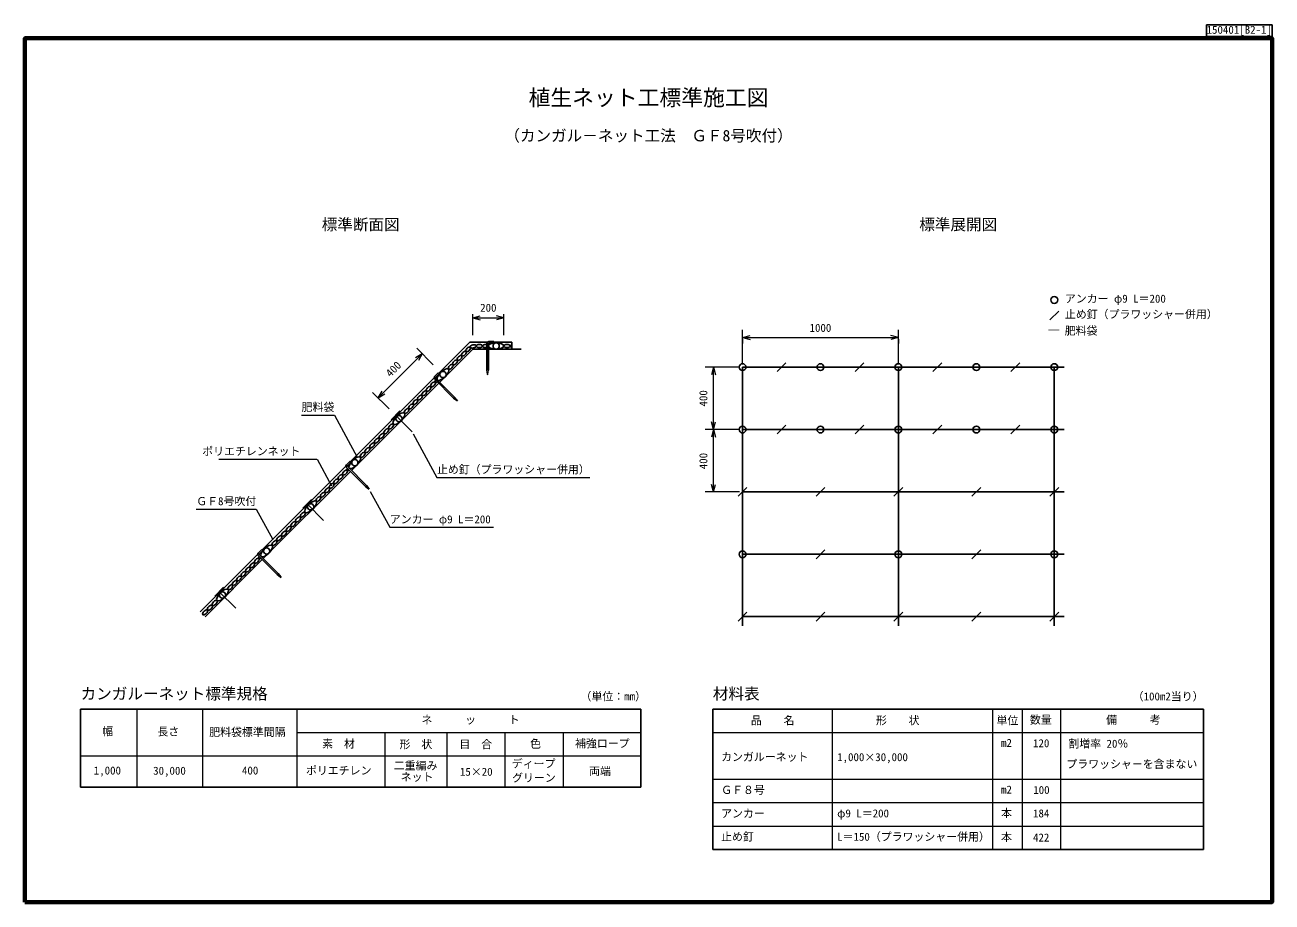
# Model space of a CAD drawing. Units: millimetres, scale not verified. Extents: x 200 to 8200, y 200 to 5825.
import ezdxf
from ezdxf.enums import TextEntityAlignment as Align

# ---------------------------------------------------------------- set-up
doc = ezdxf.new("R2010")
doc.units = ezdxf.units.MM
doc.header["$LTSCALE"] = 20
for name, color, linetype, lineweight in [('C-DOC', 3, 'Continuous', 25), ('C-MTR-FRAM', 5, 'Continuous', 25), ('C-MTR-LINE', 5, 'Continuous', 13), ('C-STR', 7, 'Continuous', 25), ('C-STR-DIM', 1, 'Continuous', 13), ('C-STR-HTXT', 1, 'Continuous', 13), ('C-STR-TXT', 7, 'Continuous', 25), ('C-TTL', 2, 'Continuous', 70)]:
    doc.layers.add(name, color=color, linetype=linetype, lineweight=lineweight)
for name, color, linetype in [('C-MTR', 5, 'Continuous'), ('C-MTR-TXT', 5, 'Continuous'), ('C-TTL-TXT', 3, 'Continuous')]:
    doc.layers.add(name, color=color, linetype=linetype)
doc.styles.add('ＭＳ ゴシック', font='')
doc.styles.get('ＭＳ ゴシック').set_extended_font_data('MS Gothic')

msp = doc.modelspace()

# ---------------------------------------------------------------- linework, layer by layer
at = {"layer": 'C-DOC'}
for p, q in [((7780, 5825), (7780, 5750)), ((8200, 5825), (7780, 5825)), ((8200, 5750), (8200, 5825)), ((7780, 5750), (8200, 5750))]:
    msp.add_line(p, q, dxfattribs=at)
at = {"layer": 'C-MTR-FRAM'}
for p, q in [((557.01, 1437.6), (557.01, 937.6)), ((557.01, 1437.6), (4150.64, 1437.6)), ((4150.64, 1437.6), (4150.64, 937.6)), ((4612.89, 1437.6), (7760.94, 1437.6)), ((4612.89, 1437.6), (4612.89, 537.6)), ((7760.94, 1437.6), (7760.94, 537.6)), ((557.01, 937.6), (4150.64, 937.6)), ((4612.89, 537.6), (7760.94, 537.6))]:
    msp.add_line(p, q, dxfattribs=at)
at = {"layer": 'C-MTR-LINE'}
for p, q in [((918.34, 1437.6), (918.34, 937.6)), ((1339.21, 1437.6), (1339.21, 937.6)), ((1944.07, 1437.6), (1944.07, 937.6)), ((5377.14, 1437.6), (5377.14, 537.6)), ((6406.35, 1437.6), (6406.35, 537.6)), ((6596.35, 1437.6), (6596.35, 537.6)), ((6842.35, 1437.6), (6842.35, 537.6)), ((1944.07, 1287.6), (4150.64, 1287.6)), ((2509.54, 1287.6), (2509.54, 937.6)), ((2906.17, 1287.6), (2906.17, 937.6)), ((3278.57, 1287.6), (3278.57, 937.6)), ((3652.24, 1287.6), (3652.24, 937.6)), ((4612.89, 1287.6), (7760.94, 1287.6)), ((557.01, 1137.6), (4150.64, 1137.6)), ((4612.89, 987.6), (7760.94, 987.6)), ((4612.89, 837.6), (7221.89, 837.6)), ((4662.24, 837.6), (7760.94, 837.6)), ((4612.89, 687.6), (7760.94, 687.6))]:
    msp.add_line(p, q, dxfattribs=at)
at = {"layer": 'C-STR'}
for p, q in [((2853.73, 3590.57), (3053.97, 3790.81)), ((3166.93, 3790.81), (3053.97, 3790.81)), ((3163.61, 3785.27), (3163.61, 3610.18)), ((3172.61, 3780.18), (3172.61, 3610.18)), ((3175.13, 3794.16), (3208.08, 3794.16)), ((3208.08, 3785.16), (3178.02, 3785.16)), ((3208.08, 3785.16), (3208.08, 3794.16)), ((3322.61, 3790.81), (3208.08, 3790.81)), ((3208.59, 3790.81), (3232.61, 3790.81)), ((3322.61, 3790.81), (3322.61, 3745.81)), ((2860.48, 3533.68), (3072.61, 3745.81)), ((3072.61, 3745.81), (3163.61, 3745.81)), ((3172.61, 3745.81), (3384.13, 3745.81)), ((4803.04, 1970.4), (4803.04, 3630.4)), ((5024.75, 3602.12), (5081.32, 3658.69)), ((5524.75, 3602.12), (5581.32, 3658.69)), ((5803.04, 1970.4), (5803.04, 3630.4)), ((6024.75, 3602.12), (6081.32, 3658.69)), ((6524.75, 3602.12), (6581.32, 3658.69)), ((6803.04, 1970.4), (6803.04, 3630.4)), ((2288.04, 3024.88), (2824.65, 3561.49)), ((2294.8, 2967.99), (2854.12, 3527.31)), ((2826.22, 3555.19), (2950.08, 3431.41)), ((2828.08, 3569.62), (2851.37, 3592.92)), ((2836.19, 3557.95), (2956.44, 3437.78)), ((2857.74, 3586.56), (2836.49, 3565.3)), ((2857.74, 3586.56), (2851.37, 3592.92)), ((2969.88, 3415.86), (2950.08, 3431.41)), ((2972, 3417.98), (2956.44, 3437.78)), ((2969.88, 3415.86), (2974.48, 3413.39)), ((2974.48, 3413.39), (2972, 3417.98)), ((2605.92, 3349.83), (2549.35, 3293.26)), ((2683.7, 3215.48), (2577.64, 3321.55)), ((5024.75, 3202.12), (5081.32, 3258.69)), ((5524.75, 3202.12), (5581.32, 3258.69)), ((6024.75, 3202.12), (6081.32, 3258.69)), ((6524.75, 3202.12), (6581.32, 3258.69)), ((1722.71, 2459.55), (2258.97, 2995.8)), ((1729.11, 2402.31), (2288.43, 2961.63)), ((2260.54, 2989.5), (2384.39, 2865.73)), ((2262.4, 3003.93), (2285.69, 3027.24)), ((2270.51, 2992.26), (2390.75, 2872.09)), ((2292.05, 3020.87), (2270.81, 2999.61)), ((2292.05, 3020.87), (2285.69, 3027.24)), ((2404.19, 2850.18), (2384.39, 2865.73)), ((2406.31, 2852.3), (2390.75, 2872.09)), ((2404.19, 2850.18), (2408.79, 2847.7)), ((2408.79, 2847.7), (2406.31, 2852.3)), ((4774.75, 2802.12), (4831.32, 2858.69)), ((5274.75, 2802.12), (5331.32, 2858.69)), ((5774.75, 2802.12), (5831.32, 2858.69)), ((6274.75, 2802.12), (6331.32, 2858.69)), ((6774.75, 2802.12), (6831.32, 2858.69)), ((2038.29, 2782.2), (1981.72, 2725.63)), ((2116.07, 2647.85), (2010.01, 2753.92)), ((1323.53, 2060.37), (1693.28, 2430.12)), ((1694.85, 2423.82), (1818.7, 2300.04)), ((1696.71, 2438.25), (1720, 2461.55)), ((1704.82, 2426.58), (1825.07, 2306.41)), ((1726.37, 2455.19), (1705.12, 2433.93)), ((1726.37, 2455.19), (1720, 2461.55)), ((5274.75, 2402.12), (5331.32, 2458.69)), ((6274.75, 2402.12), (6331.32, 2458.69)), ((1355.35, 2028.55), (1722.75, 2395.94)), ((1838.51, 2284.49), (1818.7, 2300.04)), ((1840.63, 2286.61), (1825.07, 2306.41)), ((1838.51, 2284.49), (1843.11, 2282.02)), ((1843.11, 2282.02), (1840.63, 2286.61)), ((1474.55, 2218.46), (1417.98, 2161.89)), ((1552.33, 2084.11), (1446.27, 2190.17)), ((4774.75, 2002.12), (4831.32, 2058.69)), ((5274.75, 2002.12), (5331.32, 2058.69)), ((5774.75, 2002.12), (5831.32, 2058.69)), ((6274.75, 2002.12), (6331.32, 2058.69)), ((6774.75, 2002.12), (6831.32, 2058.69))]:
    msp.add_line(p, q, dxfattribs=at)
at = {"layer": 'C-STR', "lineweight": 13}
for p, q in [((3166.61, 3585.18), (3163.61, 3610.18)), ((3169.61, 3585.18), (3172.61, 3610.18)), ((3166.61, 3585.18), (3168.11, 3580.18)), ((3168.11, 3580.18), (3169.61, 3585.18))]:
    msp.add_line(p, q, dxfattribs=at)
at = {"layer": 'C-STR', "color": 3}
for p, q in [((4803.04, 3630.4), (6866.04, 3630.4)), ((4803.04, 3230.4), (6866.04, 3230.4)), ((4803.04, 2830.4), (6866.04, 2830.4)), ((4803.04, 2430.4), (6866.04, 2430.4)), ((4803.04, 2030.4), (6866.04, 2030.4))]:
    msp.add_line(p, q, dxfattribs=at)
for centre in [(3222.61, 3765.81), (2881.69, 3583.18), (2598.85, 3300.33), (2316.01, 3017.49), (2033.17, 2734.65), (1750.32, 2451.8), (1467.48, 2168.96)]:
    msp.add_circle(centre, 20, dxfattribs=at)
at = {"layer": 'C-STR'}
for centre in [(4803.04, 3630.4), (5303.04, 3630.4), (5803.04, 3630.4), (6303.04, 3630.4), (6803.04, 3630.4), (4803.04, 3230.4), (5303.04, 3230.4), (5803.04, 3230.4), (6303.04, 3230.4), (6803.04, 3230.4), (4803.04, 2430.4), (5803.04, 2430.4), (6803.04, 2430.4)]:
    msp.add_circle(centre, 22, dxfattribs=at)
for centre, radius, start, end in [((3175.29, 3782.04), 12.12, 90.74558, 164.52089), ((3177.61, 3780.18), 5, 85.32404, 180), ((2964.62, 3670.44), 10.67, 355.84531, 1.84569), ((2836.77, 3561.16), 12.12, 135.76262, 209.53793), ((2839.73, 3561.49), 5, 130.3409, 225.01704), ((2271.08, 2995.48), 12.12, 135.76262, 209.53793), ((2274.04, 2995.8), 5, 130.3409, 225.01704), ((2090.32, 2833.01), 39.14, 309.96482, 312.50292), ((1705.4, 2429.79), 12.12, 135.76262, 209.53793), ((1708.36, 2430.12), 5, 130.3409, 225.01704)]:
    msp.add_arc(centre, radius, start, end, dxfattribs=at)
for centre, major_axis, ratio in [((3043.3, 3744.78), (13.11, 13.11), 0.537206), ((3075.62, 3763.38), (19.7, 3.47), 0.5), ((3115.38, 3765.81), (20, 0), 0.5), ((3222.61, 3765.81), (50, 0), 0.4), ((3292.61, 3765.81), (20, 0), 0.5), ((2987.79, 3689.21), (14.17, 14.11), 0.497876), ((3016.04, 3717.53), (14.14, 14.14), 0.498097), ((2881.72, 3583.14), (35.39, 35.33), 0.399129), ((2931.19, 3632.67), (14.14, 14.14), 0.498097), ((2959.48, 3660.95), (14.14, 14.14), 0.497926), ((2817.99, 3519.59), (14.14, 14.14), 0.498097), ((2733.14, 3434.74), (14.14, 14.14), 0.498097), ((2761.43, 3463.03), (14.14, 14.14), 0.498097), ((2789.71, 3491.31), (14.14, 14.14), 0.498097), ((2648.29, 3349.89), (14.14, 14.14), 0.498097), ((2676.57, 3378.17), (14.14, 14.14), 0.498097), ((2704.86, 3406.46), (14.14, 14.14), 0.498097), ((2598.88, 3300.3), (35.39, 35.33), 0.399129), ((2487.73, 3189.22), (15.15, 15.15), 0.464891), ((2518.04, 3219.52), (15.15, 15.15), 0.466682), ((2548.34, 3249.82), (15.15, 15.15), 0.464955), ((2427.14, 3128.59), (15.17, 15.14), 0.4658), ((2457.43, 3158.91), (15.15, 15.15), 0.459579), ((2316.04, 3017.46), (35.39, 35.33), 0.399129), ((2366.55, 3067.96), (15.19, 15.12), 0.46271), ((2396.82, 3098.3), (15.15, 15.15), 0.465225), ((2252.31, 2953.91), (14.14, 14.14), 0.498097), ((2167.46, 2869.06), (14.14, 14.14), 0.498097), ((2195.74, 2897.34), (14.14, 14.14), 0.498097), ((2224.02, 2925.62), (14.14, 14.14), 0.498097), ((2082.6, 2784.2), (14.14, 14.14), 0.498097), ((2110.89, 2812.49), (14.14, 14.14), 0.498097), ((2139.17, 2840.77), (14.14, 14.14), 0.498097), ((2033.19, 2734.62), (35.39, 35.33), 0.399129), ((1922.05, 2623.53), (15.15, 15.15), 0.464891), ((1952.35, 2653.83), (15.15, 15.15), 0.466682), ((1982.66, 2684.14), (15.15, 15.15), 0.464955), ((1861.45, 2562.91), (15.17, 15.14), 0.4658), ((1891.74, 2593.23), (15.15, 15.15), 0.459579), ((1750.35, 2451.77), (35.39, 35.33), 0.399129), ((1800.87, 2502.28), (15.19, 15.12), 0.46271), ((1831.14, 2532.62), (15.15, 15.15), 0.465225), ((1686.62, 2388.22), (14.14, 14.14), 0.498097), ((1601.77, 2303.37), (14.14, 14.14), 0.498097), ((1630.05, 2331.66), (14.14, 14.14), 0.498097), ((1658.34, 2359.94), (14.14, 14.14), 0.498097), ((1545.2, 2246.8), (14.14, 14.14), 0.498097), ((1573.49, 2275.09), (14.14, 14.14), 0.498097), ((1467.51, 2168.93), (35.39, 35.33), 0.399129), ((1516.92, 2218.52), (14.14, 14.14), 0.498097), ((1386.67, 2088.15), (15.15, 15.15), 0.466682), ((1416.97, 2118.45), (15.15, 15.15), 0.464955), ((1356.36, 2057.84), (15.15, 15.15), 0.464891)]:
    msp.add_ellipse(centre, major_axis=major_axis, ratio=ratio, dxfattribs=at)
for centre, major_axis, ratio, start_param, end_param in [((3155.29, 3765.81), (20, 0), 0.5, 1.1415988, 5.1415226), ((3332.61, 3765.81), (20, 0), 0.5, 2.0943951, 4.1887902), ((2846.28, 3547.88), (14.14, 14.14), 0.498097, 2.0403039, 4.2507705), ((2280.59, 2982.19), (14.14, 14.14), 0.498097, 2.0403039, 4.2507705), ((1714.91, 2416.51), (14.14, 14.14), 0.498097, 2.0403039, 4.2507705)]:
    msp.add_ellipse(centre, major_axis=major_axis, ratio=ratio, start_param=start_param, end_param=end_param, dxfattribs=at)
at = {"layer": 'C-STR-DIM'}
for p, q in [((3072.61, 3835.81), (3072.61, 3969.81)), ((3072.61, 3945.81), (3120.91, 3958.75)), ((3072.61, 3945.81), (3272.61, 3945.81)), ((3072.61, 3945.81), (3120.91, 3932.87)), ((3272.61, 3945.81), (3224.32, 3958.75)), ((3272.61, 3945.81), (3224.32, 3932.87)), ((3272.61, 3835.81), (3272.61, 3969.81)), ((4803.04, 3650.4), (4803.04, 3870.4)), ((5803.04, 3650.4), (5803.04, 3870.4)), ((4803.04, 3821.4), (4851.33, 3834.34)), ((4803.04, 3821.4), (4851.33, 3808.46)), ((4803.04, 3821.4), (5803.04, 3821.4)), ((4803.04, 3810.4), (4803.04, 3781.4)), ((5803.04, 3821.4), (5754.74, 3834.34)), ((5803.04, 3821.4), (5754.74, 3808.46)), ((5803.04, 3810.4), (5803.04, 3781.4)), ((2465.86, 3433.33), (2748.7, 3716.17)), ((2748.7, 3716.17), (2705.4, 3691.17)), ((2819.41, 3645.46), (2713.34, 3751.52)), ((2748.7, 3716.17), (2723.7, 3672.87)), ((4783.04, 3630.4), (4563.04, 3630.4)), ((4616.43, 3630.4), (4603.49, 3582.11)), ((4616.43, 3230.4), (4616.43, 3630.4)), ((4616.43, 3630.4), (4629.37, 3582.11)), ((2536.57, 3362.62), (2430.5, 3468.68)), ((2465.86, 3433.33), (2490.86, 3476.63)), ((2465.86, 3433.33), (2509.16, 3458.33)), ((4783.04, 3230.4), (4563.04, 3230.4)), ((4616.43, 3230.4), (4603.49, 3278.7)), ((4616.43, 3230.4), (4603.49, 3182.11)), ((4616.43, 3230.4), (4629.37, 3278.7)), ((4616.43, 2830.4), (4616.43, 3230.4)), ((4616.43, 3230.4), (4629.37, 3182.11)), ((4783.04, 2830.4), (4563.04, 2830.4)), ((4616.43, 2830.4), (4603.49, 2878.7)), ((4616.43, 2830.4), (4629.37, 2878.7))]:
    msp.add_line(p, q, dxfattribs=at)
at = {"layer": 'C-STR-HTXT'}
for p, q in [((1974.73, 3323.4), (2184.73, 3323.4)), ((2184.73, 3323.4), (2332.17, 3052.97)), ((2690.88, 3202.31), (2843.07, 2923.18)), ((2074.01, 3040.5), (2167.52, 2869)), ((1442.81, 3039.84), (2072.81, 3039.84)), ((2843.07, 2923.18), (3823.07, 2923.18)), ((2414.73, 2833.93), (2540.41, 2603.41)), ((1298.82, 2719.51), (1683.82, 2719.51)), ((1683.82, 2719.51), (1789.27, 2526.11)), ((2540.41, 2603.41), (3205.41, 2603.41))]:
    msp.add_line(p, q, dxfattribs=at)
at = {"layer": 'C-STR-TXT'}
msp.add_line((6774.75, 3932.82), (6831.32, 3989.39), dxfattribs=at)
msp.add_circle((6803.04, 4061.1), 22, dxfattribs=at)
at = {"layer": 'C-TTL'}
msp.add_lwpolyline([(200, 200), (8200, 200), (8200, 5740), (200, 5740)], close=True, dxfattribs=at)

# ---------------------------------------------------------------- texts
at = {"layer": 'C-DOC', "style": 'ＭＳ ゴシック'}
msp.add_text('150401[B2-1]', height=51.32, dxfattribs=at).set_placement((7780, 5753), align=Align.BOTTOM_LEFT)
at = {"layer": 'C-MTR', "style": 'ＭＳ ゴシック'}
for s, height, p in [('カンガルーネット標準規格', 73.31, (557.01, 1477.6)), ('（単位：㎜）', 51.32, (3763.98, 1477.6)), ('材料表', 73.31, (4612.89, 1477.6)), ('（100m2当り）', 51.32, (7305.94, 1477.6))]:
    msp.add_text(s, height=height, dxfattribs=at).set_placement(p, align=Align.BOTTOM_LEFT)
at = {"layer": 'C-MTR-TXT', "style": 'ＭＳ ゴシック'}
for s, p in [('ネ\u3000\u3000\u3000ッ\u3000\u3000\u3000ト', (2743.68, 1327.78)), ('品\u3000\u3000名', (4856.8, 1323.78)), ('形\u3000\u3000状', (5658.78, 1323.78)), ('単位', (6432.63, 1323.45)), ('数量', (6646.77, 1327.6)), ('備\u3000\u3000\u3000考', (7135.32, 1327.6)), ('幅', (695.82, 1253.99)), ('長さ', (1049.73, 1251.76)), ('肥料袋標準間隔', (1381.88, 1249.15)), ('素\u3000材', (2106.67, 1174.22)), ('形\u3000状', (2602.85, 1170.67)), ('目\u3000合', (2987.12, 1170.67)), ('色', (3440.49, 1173.83)), ('補強ロープ', (3728.64, 1175.9)), ('m2', (6461.56, 1179.99)), ('120', (6666.76, 1177.6)), ('割増率 20％', (6893.35, 1174.6)), ('ディープ', (3323.1, 1046.64)), ('カンガルーネット', (4665.89, 1089.45)), ('1,000×30,000', (5410.16, 1088.21)), ('1,000', (641.54, 1002.49)), ('30,000', (1022.46, 1001.29)), ('400', (1592.28, 1002.65)), ('ポリエチレン', (2002.97, 1002.37)), ('二重編み', (2566.28, 1033.77)), ('15×20', (2990.47, 994.6)), ('両端', (3818.89, 997.98)), ('プラワッシャ－を含まない', (6880.69, 1043.91)), ('ネット', (2610.57, 960.85)), ('グリーン', (3325.03, 955.86)), ('ＧＦ８号', (4665.89, 877.99)), ('m2', (6461.56, 879.99)), ('100', (6668.1, 877.6)), ('本', (6461.56, 728.99)), ('アンカー', (4665.89, 726.99)), ('φ9 L＝200', (5410.16, 727.6)), ('184', (6666.76, 727.6)), ('止め釘', (4665.89, 577.99)), ('L＝150（プラワッシャー併用）', (5410.16, 577.6)), ('本', (6461.56, 575.99)), ('422', (6666.76, 572.85))]:
    msp.add_text(s, height=51.32, dxfattribs=at).set_placement(p, align=Align.BOTTOM_LEFT)
at = {"layer": 'C-STR-DIM', "color": 7, "style": 'ＭＳ ゴシック'}
for s, p in [('200', (3120.11, 3970.46)), ('1000', (5233.04, 3841.4))]:
    msp.add_text(s, height=51.32, dxfattribs=at).set_placement(p, align=Align.BOTTOM_LEFT)
for rotation, p in [(45, (2555.68, 3552.1)), (90, (4592.67, 3377.9)), (90, (4592.67, 2975.78))]:
    msp.add_text('400', height=51.32, rotation=rotation, dxfattribs=at).set_placement(p, align=Align.BOTTOM_LEFT)
at = {"layer": 'C-STR-HTXT', "color": 7, "style": 'ＭＳ ゴシック'}
for s, p in [('肥料袋', (1974.73, 3333.4)), ('ポリエチレンネット', (1337.13, 3049.84)), ('止め釘（プラワッシャー併用）', (2843.07, 2933.18)), ('ＧＦ8号吹付', (1298.82, 2729.51)), ('アンカー φ9 L＝200', (2540.41, 2613.41))]:
    msp.add_text(s, height=51.32, dxfattribs=at).set_placement(p, align=Align.BOTTOM_LEFT)
at = {"layer": 'C-STR-TXT', "style": 'ＭＳ ゴシック'}
for s, p in [('アンカー φ9 L＝200', (6871.16, 4028.6)), ('止め釘（プラワッシャー併用）', (6871.16, 3928.6)), ('肥料袋', (6869.89, 3822.95))]:
    msp.add_text(s, height=51.32, dxfattribs=at).set_placement(p, align=Align.BOTTOM_LEFT)
at = {"layer": 'C-STR-TXT', "color": 3, "style": 'ＭＳ ゴシック', "width": 1.2}
msp.add_text('―', height=51.32, dxfattribs=at).set_placement((6757.77, 3826.95), align=Align.BOTTOM_LEFT)
at = {"layer": 'C-TTL-TXT', "style": 'ＭＳ ゴシック'}
for s, height, p in [('植生ネット工標準施工図', 102.6, (4200, 5277.36)), ('（カンガル－ネット工法\u3000ＧＦ8号吹付）', 73.31, (4200, 5056.55))]:
    msp.add_text(s, height=height, dxfattribs=at).set_placement(p, align=Align.BOTTOM_CENTER)
at = {"layer": 'C-TTL-TXT', "color": 7, "style": 'ＭＳ ゴシック'}
for s, p in [('標準断面図', (2103.83, 4545.12)), ('標準展開図', (5936.92, 4545.12))]:
    msp.add_text(s, height=73.31, dxfattribs=at).set_placement(p, align=Align.MIDDLE_LEFT)

doc.saveas('drawing.dxf')
